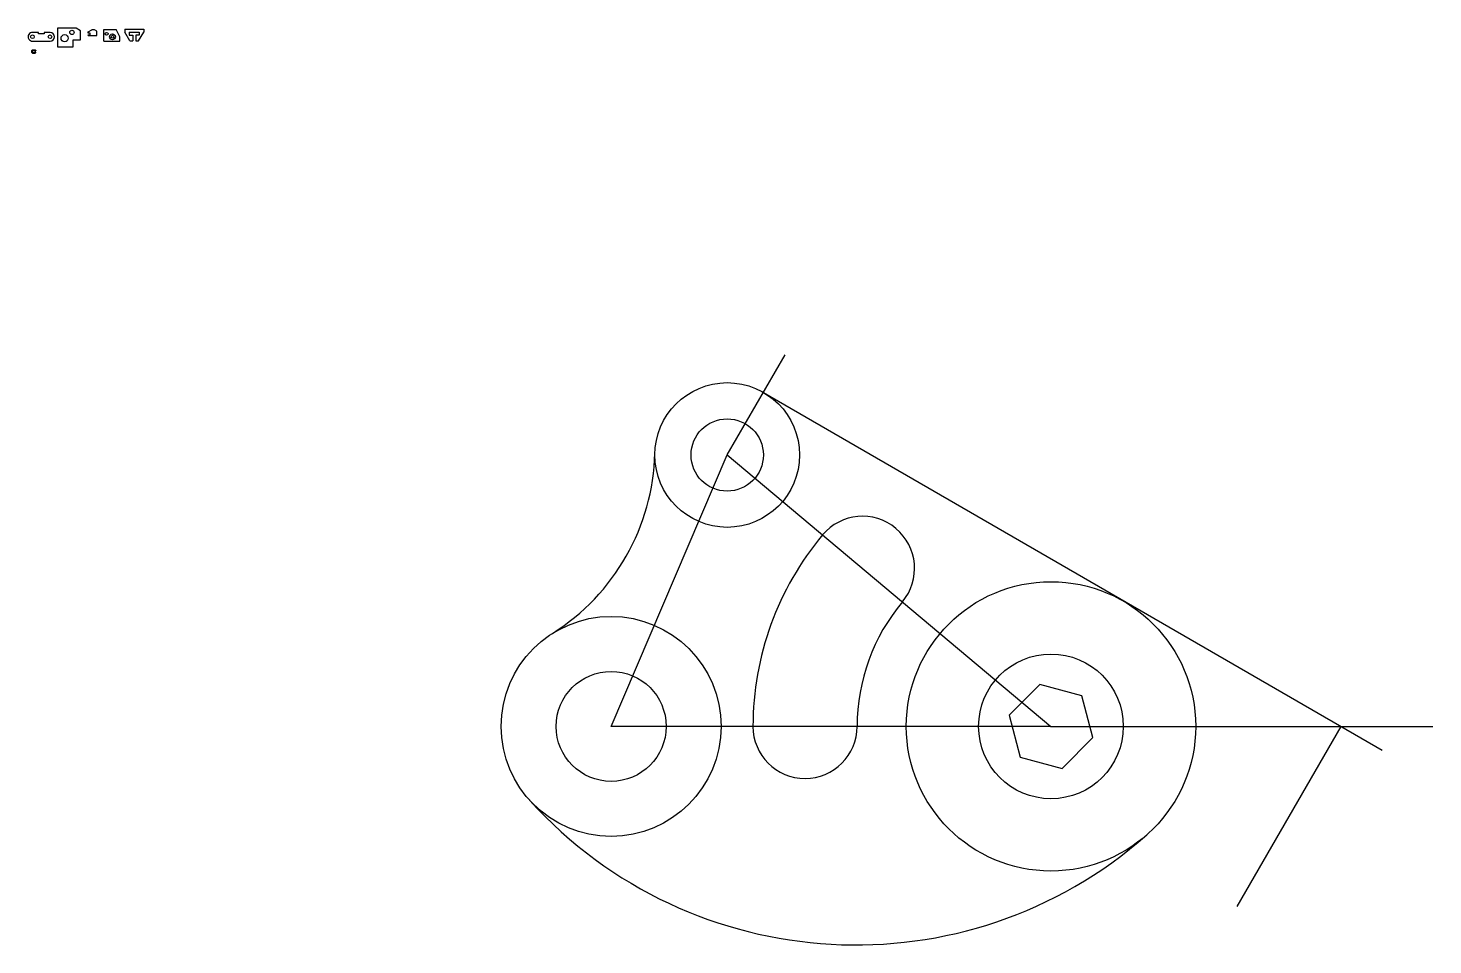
# Model space of a CAD drawing. Header units: inches. Extents: x 41 to 526, y -173 to 144.
import ezdxf

# ---------------------------------------------------------------- set-up
doc = ezdxf.new("R2010")
doc.units = ezdxf.units.IN
doc.header["$MEASUREMENT"] = 0
for name, color, linetype in [('2', 7, 'Continuous'), ('3', 7, 'Continuous'), ('4', 7, 'Continuous'), ('5', 7, 'Continuous'), ('6', 7, 'Continuous')]:
    doc.layers.add(name, color=color, linetype=linetype)

msp = doc.modelspace()

# ---------------------------------------------------------------- linework, layer by layer
for p, q in [((57.17, 143.67), (50.67, 143.67)), ((50.67, 143.67), (50.67, 137.17)), ((58.67, 142.67), (57.17, 143.67)), ((58.67, 139.67), (58.67, 142.67)), ((50.67, 137.17), (56.17, 137.17)), ((56.17, 137.17), (56.17, 139.67)), ((56.17, 139.67), (58.67, 139.67))]:
    msp.add_line(p, q)
for centre, radius in [((53.17, 140.17), 1.25), ((55.67, 142.17), 0.75)]:
    msp.add_circle(centre, radius)
at = {"layer": '2'}
for p, q in [((44.12, 142.17), (42.12, 142.17)), ((44.12, 141.67), (44.12, 142.17)), ((46.12, 141.67), (44.12, 141.67)), ((48.12, 142.17), (46.12, 142.17)), ((46.12, 142.17), (46.12, 141.67)), ((42.12, 139.17), (48.12, 139.17))]:
    msp.add_line(p, q, dxfattribs=at)
for centre in [(42.04, 140.67), (48.12, 140.67)]:
    msp.add_circle(centre, 0.625, dxfattribs=at)
for centre, start, end in [((42.04, 140.67), 86.807, 273.193), ((48.12, 140.67), 270, 90)]:
    msp.add_arc(centre, 1.5, start, end, dxfattribs=at)
at = {"layer": '3'}
for p, q in [((61.29, 142.37), (62.54, 143.12)), ((61.29, 141.87), (61.29, 142.37)), ((62.04, 141.87), (61.29, 141.87)), ((61.29, 141.12), (61.29, 141.37)), ((61.29, 141.37), (62.04, 141.37)), ((61.29, 141.12), (64.29, 141.12)), ((62.04, 141.37), (62.04, 141.87)), ((63.54, 143.12), (62.54, 143.12)), ((64.29, 142.62), (63.54, 143.12)), ((64.29, 141.12), (64.29, 142.62)), ((66.69, 139.17), (66.69, 143.17)), ((66.69, 143.17), (70.94, 143.17)), ((72.19, 140.67), (70.94, 143.17)), ((66.69, 139.17), (66.69, 139.17)), ((66.69, 139.17), (72.19, 139.17)), ((72.19, 139.17), (72.19, 140.67))]:
    msp.add_line(p, q, dxfattribs=at)
for centre, radius in [((67.69, 141.67), 0.5), ((69.69, 140.67), 1), ((69.69, 140.67), 0.5)]:
    msp.add_circle(centre, radius, dxfattribs=at)
at = {"layer": '4'}
for p, q in [((73.98, 143.28), (80.48, 143.28)), ((73.98, 143.28), (73.98, 142.28)), ((75.73, 139.28), (73.98, 142.28)), ((75.48, 142.28), (78.98, 142.28)), ((75.48, 142.28), (75.48, 141.28)), ((75.48, 141.28), (76.73, 141.28)), ((76.73, 141.28), (76.73, 139.28)), ((78.98, 141.28), (77.73, 141.28)), ((77.73, 141.28), (77.73, 139.28)), ((78.73, 139.28), (80.48, 142.28)), ((78.98, 142.28), (78.98, 141.28)), ((80.48, 143.28), (80.48, 142.28)), ((75.73, 139.28), (76.73, 139.28)), ((77.73, 139.28), (78.73, 139.28))]:
    msp.add_line(p, q, dxfattribs=at)
at = {"layer": '5'}
for p, q in [((41.84, 135.93), (42.02, 136.11)), ((42.02, 136.11), (43.02, 136.11)), ((42.12, 135.98), (42.03, 135.89)), ((42.7, 135.98), (42.12, 135.98)), ((42.7, 135.81), (42.7, 135.98)), ((43.02, 136.11), (43.2, 135.93)), ((41.84, 135.18), (41.84, 135.93)), ((42.02, 135.01), (41.84, 135.18)), ((42.02, 135.01), (43.02, 135.01)), ((42.03, 135.89), (42.03, 135.22)), ((42.12, 135.13), (42.03, 135.22)), ((42.7, 135.13), (42.12, 135.13)), ((43.2, 135.81), (42.7, 135.81)), ((43.2, 135.31), (42.7, 135.31)), ((42.7, 135.31), (42.7, 135.13)), ((43.02, 135.01), (43.2, 135.18)), ((43.2, 135.93), (43.2, 135.81)), ((43.2, 135.18), (43.2, 135.31))]:
    msp.add_line(p, q, dxfattribs=at)
at = {"layer": '6'}
for p, q in [((282.14, -3.85), (302.14, 30.79)), ((294.64, 17.8), (508.47, -105.86)), ((242.03, -97.63), (282.14, -3.85)), ((282.14, -3.85), (394.03, -97.63)), ((394.03, -97.63), (242.03, -97.63)), ((394.03, -97.63), (526.01, -97.63)), ((494.24, -97.63), (458.3, -159.89))]:
    msp.add_line(p, q, dxfattribs=at)
msp.add_lwpolyline([(379.53, -93.75), (383.42, -108.25), (397.92, -112.13), (408.53, -101.52), (404.65, -87.02), (390.15, -83.13)], close=True, dxfattribs=at)
for centre, radius in [((282.14, -3.85), 25), ((282.14, -3.85), 12.5), ((394.03, -97.63), 50), ((242.03, -97.63), 38), ((394.03, -97.63), 25), ((242.03, -97.63), 19)]:
    msp.add_circle(centre, radius, dxfattribs=at)
for centre, radius, start, end in [((181.17, -1.24), 76, 302.2672, 358.5192), ((328.89, -43.03), 18, 320.0319, 140.0319), ((394.03, -97.63), 103, 140.0319, 180), ((394.03, -97.63), 67, 140.0319, 180), ((309.03, -97.63), 18, 180, 0), ((394.03, -97.63), 9.099386826154683e-14, 128.6598, 261.8398), ((326.56, -21.14), 152, 222.1442, 311.4149)]:
    msp.add_arc(centre, radius, start, end, dxfattribs=at)

doc.saveas('drawing.dxf')
